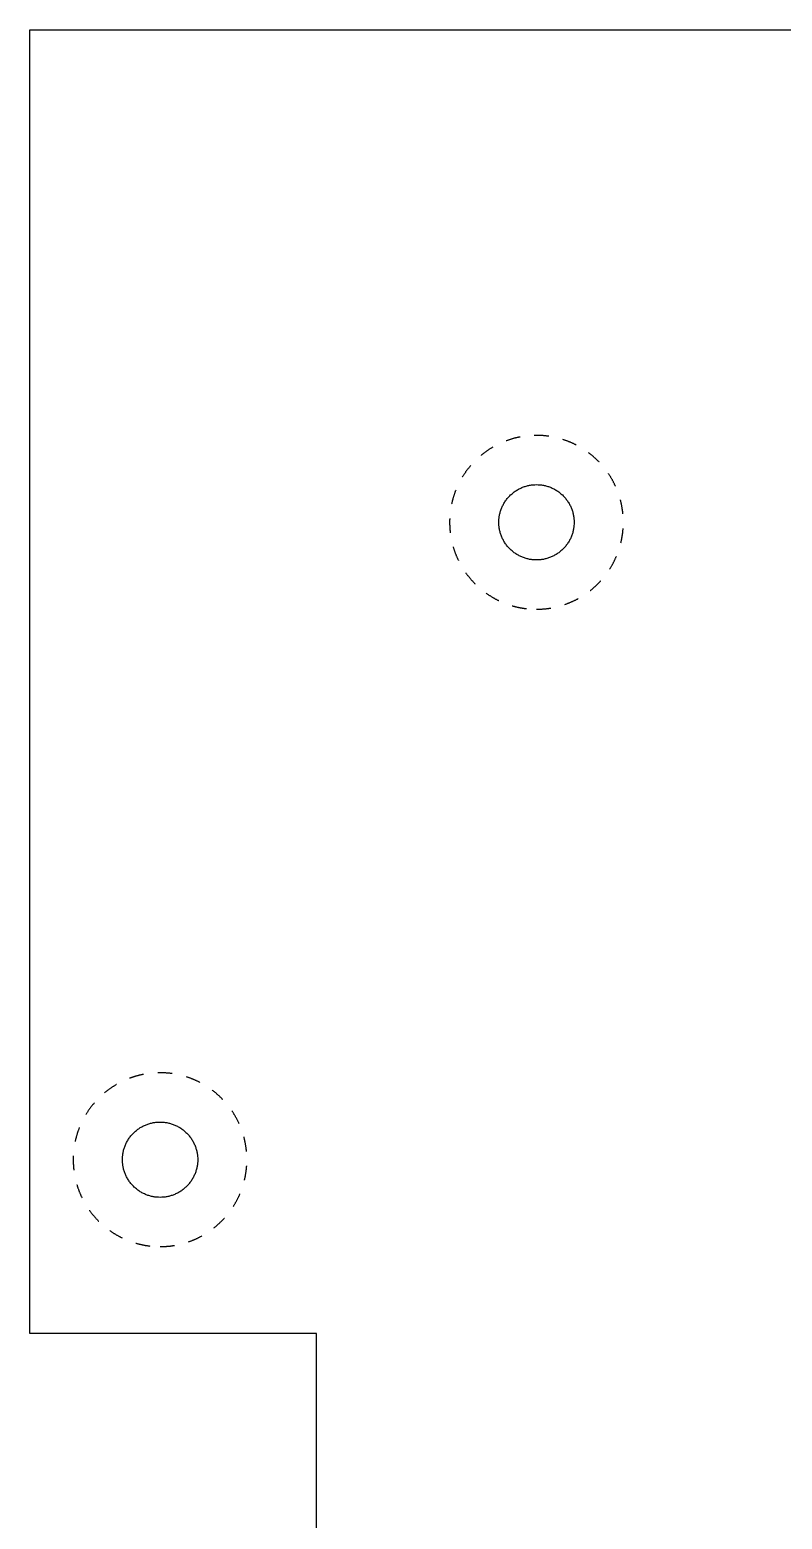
# Model space of a CAD drawing. Header units: millimetres. Extents: x 61 to 128, y -44 to 64.
# Drawn here: x 61.5 to 87.5, y 10 to 61.4 of the extents above; entities that cross this region are included whole.
import ezdxf

# ---------------------------------------------------------------- set-up
doc = ezdxf.new("R2010")
doc.units = ezdxf.units.MM
doc.header["$LTSCALE"] = 0.1
doc.linetypes.add('Dashed', pattern=[10, 5, -5])
doc.layers.add('dxf_release_for_jordan$PCB_v2_240718$back(mirrored)', color=18, linetype='Continuous', true_color=0x000000)

msp = doc.modelspace()

# ---------------------------------------------------------------- linework, layer by layer
at = {"layer": 'dxf_release_for_jordan$PCB_v2_240718$back(mirrored)', "color": 96, "true_color": 0x007f00}
for points in [[(61.5, 16.448), (61.5, 38.948), (61.5, 61.448)], [(61.5, 61.448), (95, 61.448), (128.5, 61.448)], [(71.4, 16.448), (66.45, 16.448), (61.5, 16.448)], [(71.4, -19.552), (71.4, -1.552), (71.4, 16.448)]]:
    msp.add_open_spline(points, degree=2, dxfattribs=at)
at = {"layer": 'dxf_release_for_jordan$PCB_v2_240718$back(mirrored)', "color": 1, "linetype": 'Dashed', "true_color": 0xff0000}
for points in [[(79, 41.448), (76, 41.448), (76, 44.448), (76, 47.448), (79, 47.448), (82, 47.448), (82, 44.448), (82, 41.448), (79, 41.448)], [(66, 19.448), (63, 19.448), (63, 22.448), (63, 25.448), (66, 25.448), (69, 25.448), (69, 22.448), (69, 19.448), (66, 19.448)]]:
    msp.add_rational_spline(points, [1, 0.707106781187, 1, 0.707106781187, 1, 0.707106781187, 1, 0.707106781187, 1], degree=2, knots=[0, 0, 0, 5.497787, 5.497787, 10.995574, 10.995574, 16.493361, 16.493361, 21.991149, 21.991149, 21.991149], dxfattribs=at)
at = {"layer": 'dxf_release_for_jordan$PCB_v2_240718$back(mirrored)', "color": 96, "true_color": 0x007f00}
for points in [[(79, 43.148), (80.3, 43.148), (80.3, 44.448), (80.3, 45.748), (79, 45.748), (77.7, 45.748), (77.7, 44.448), (77.7, 43.148), (79, 43.148)], [(66, 21.148), (67.3, 21.148), (67.3, 22.448), (67.3, 23.748), (66, 23.748), (64.7, 23.748), (64.7, 22.448), (64.7, 21.148), (66, 21.148)]]:
    msp.add_rational_spline(points, [1, 0.707106781187, 1, 0.707106781187, 1, 0.707106781187, 1, 0.707106781187, 1], degree=2, knots=[0, 0, 0, 2.042035, 2.042035, 4.08407, 4.08407, 6.126106, 6.126106, 8.168141, 8.168141, 8.168141], dxfattribs=at)

doc.saveas('drawing.dxf')
